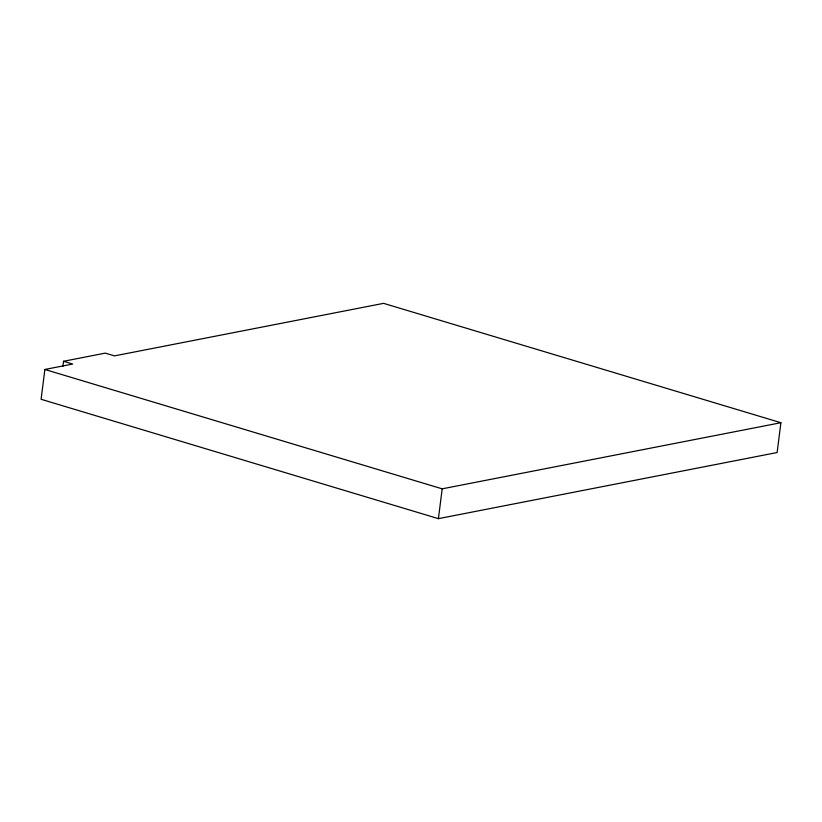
<?xml version="1.0" encoding="UTF-8"?>
<svg xmlns="http://www.w3.org/2000/svg" width="822" height="822" viewBox="0 0 822 822"><rect width="100%" height="100%" fill="white"/><g stroke="black" fill="none" stroke-linecap="round" stroke-linejoin="round"><path stroke-width="1.23" d="M63.541 361.279L72.706 364.033L44.871 369.468L41.1 399.287L438.414 518.651L777.129 452.532L780.9 422.714L383.586 303.349L114.464 355.885L105.298 353.121L63.541 361.279L62.914 366.252M438.414 518.651L442.185 488.833L780.9 422.714M44.871 369.468L442.185 488.833"/></g></svg>
